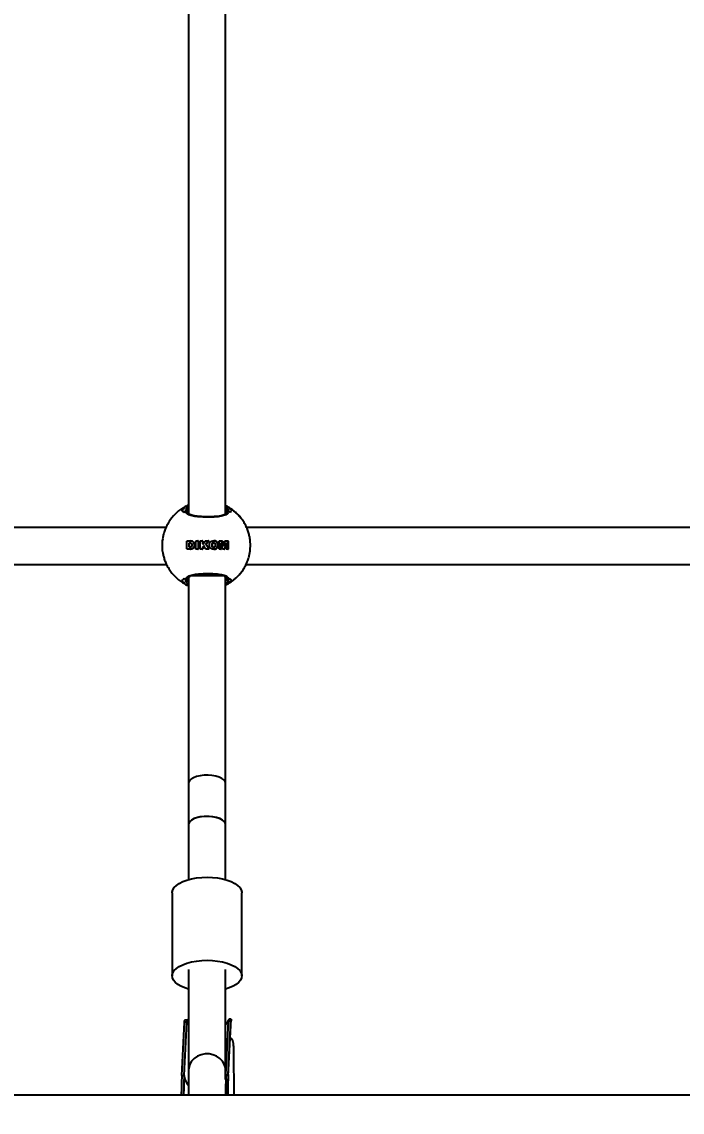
# Model space of a CAD drawing. Header units: millimetres. Extents: x -3362 to 2982, y -2844 to 2289.
# Drawn here: x 548.9 to 833, y -505.2 to -35.7 of the extents above; entities that cross this region are included whole.
import ezdxf

# ---------------------------------------------------------------- set-up
doc = ezdxf.new("R2010")
doc.units = ezdxf.units.MM
doc.layers.add('DIKOM_ОБЪЕКТ', color=7, linetype='Continuous')
doc.layers.add('DIKOM_РАЗМЕР_ЗОНА', color=7, linetype='Continuous')
doc.styles.add('style1', font='arial.ttf', dxfattribs={"width": 0.8})
doc.dimstyles.new('1-50', dxfattribs={"dimtxt": 300, "dimasz": 200, "dimexe": 100, "dimexo": 0, "dimgap": 100, "dimtad": 1, "dimdec": 0, "dimtxsty": 'style1', "dimcen": 0, "dimclrd": 7, "dimclre": 7, "dimadec": 1, "dimazin": 2, "dimtfac": 1, "dimtdec": 0, "dimtmove": 0, "dimatfit": 3, "dimfxl": 0, "dimlwd": 25, "dimlwe": 18, "dimarcsym": 0})

# ---------------------------------------------------------------- blocks, each defined once
blk = doc.blocks.new('*D0')
at = {"layer": 'Defpoints', "color": 0, "transparency": 16777216}
for p in [(-2617.78, -272.68), (2982.22, -272.68), (2982.22, -2743.66)]:
    blk.add_point(p, dxfattribs=at)
at = {"layer": 'DIKOM_РАЗМЕР_ЗОНА', "color": 7, "lineweight": 18, "transparency": 16777216}
for p, q in [((-2617.78, -272.68), (-2617.78, -2843.66)), ((2982.22, -272.68), (2982.22, -2843.66))]:
    blk.add_line(p, q, dxfattribs=at)
at = {"layer": 'DIKOM_РАЗМЕР_ЗОНА', "color": 7, "lineweight": 25, "transparency": 16777216}
blk.add_line((-2417.78, -2743.66), (2782.22, -2743.66), dxfattribs=at)
at = {"layer": 'DIKOM_РАЗМЕР_ЗОНА', "color": 7, "transparency": 16777216}
for points in [[(-2417.78, -2710.33), (-2417.78, -2777), (-2617.78, -2743.66)], [(2782.22, -2710.33), (2782.22, -2777), (2982.22, -2743.66)]]:
    blk.add_solid(points, dxfattribs=at)
at = {"layer": 'DIKOM_РАЗМЕР_ЗОНА', "color": 0, "transparency": 16777216, "insert": (182.22, -2490.49), "char_height": 300, "attachment_point": 5, "style": 'style1'}
blk.add_mtext('5600', dxfattribs=at)

msp = doc.modelspace()

# ---------------------------------------------------------------- linework, layer by layer
at = {"layer": 'DIKOM_ОБЪЕКТ'}
for p, q in [((620.59, 25.18), (620.59, -247.46)), ((636.59, -247.65), (636.59, 25.37)), ((620.13, -246.81), (620.12, -246.61)), ((637.09, -246.94), (637.06, -246.86)), ((637.57, -245.7), (637.85, -246.47)), ((610.93, -253.4), (345.59, -253.4)), ((612.11, -251.38), (612.03, -251.64)), ((612.38, -250.75), (612.2, -251.04)), ((612.27, -250.89), (612.22, -251.05)), ((910.93, -253.4), (645.59, -253.4)), ((619.85, -259.38), (619.95, -259.28)), ((619.85, -262.55), (619.85, -259.43)), ((619.86, -262.6), (619.85, -262.55)), ((620.07, -262.74), (619.94, -262.69)), ((619.95, -259.28), (620.06, -259.24)), ((620.06, -259.24), (620.15, -259.23)), ((620.15, -262.75), (620.07, -262.74)), ((620.15, -259.23), (621.49, -259.23)), ((621.5, -262.75), (620.15, -262.75)), ((620.96, -260.23), (620.96, -261.75)), ((620.96, -261.75), (620.96, -260.23)), ((620.96, -260.23), (620.96, -260.23)), ((620.96, -261.75), (620.96, -261.75)), ((621.19, -261.95), (621.19, -261.95)), ((621.2, -260.03), (621.2, -260.03)), ((621.21, -260.03), (621.39, -260.03)), ((621.59, -261.92), (621.21, -261.95)), ((621.22, -260.03), (621.22, -260.03)), ((621.22, -261.95), (621.22, -261.95)), ((621.49, -259.23), (622.2, -259.33)), ((622.2, -259.33), (621.49, -259.23)), ((621.63, -262.75), (621.5, -262.75)), ((621.51, -262.75), (621.63, -262.75)), ((622.16, -262.65), (621.63, -262.75)), ((621.63, -262.75), (622.15, -262.65)), ((621.63, -262.75), (621.63, -262.75)), ((621.8, -260.19), (621.89, -260.29)), ((622.15, -262.65), (622.16, -262.65)), ((622.2, -259.33), (622.35, -259.39)), ((622.35, -259.39), (622.2, -259.33)), ((622.2, -259.33), (622.2, -259.33)), ((622.35, -259.39), (622.87, -259.86)), ((622.86, -259.86), (622.35, -259.39)), ((622.35, -259.39), (622.35, -259.39)), ((623.06, -260.3), (622.86, -259.86)), ((622.86, -259.86), (622.87, -259.86)), ((622.87, -259.86), (623.06, -260.3)), ((623.01, -261.85), (623.14, -261.27)), ((623.01, -261.85), (623.02, -261.85)), ((623.14, -261.27), (623.02, -261.85)), ((623.06, -260.3), (623.14, -261.27)), ((623.14, -261.27), (623.06, -260.3)), ((623.06, -260.3), (623.06, -260.3)), ((623.14, -261.27), (623.14, -261.27)), ((623.77, -262.55), (623.77, -259.43)), ((623.97, -259.23), (624.67, -259.23)), ((624.67, -262.75), (623.97, -262.75)), ((624.87, -259.43), (624.87, -262.55)), ((624.87, -262.55), (624.87, -259.43)), ((624.87, -259.43), (624.87, -259.43)), ((624.87, -262.55), (624.87, -262.55)), ((625.67, -262.55), (625.67, -259.43)), ((625.87, -259.23), (626.56, -259.23)), ((626.56, -262.75), (625.87, -262.75)), ((626.76, -259.43), (626.76, -260.36)), ((626.76, -260.36), (626.76, -259.43)), ((626.76, -259.43), (626.76, -259.43)), ((626.76, -260.36), (626.76, -260.36)), ((626.76, -262.09), (626.76, -262.55)), ((626.76, -262.55), (626.76, -262.09)), ((626.76, -262.09), (626.76, -262.09)), ((626.76, -262.55), (626.76, -262.55)), ((626.83, -260.44), (626.84, -260.44)), ((626.9, -260.41), (627.78, -259.38)), ((627.19, -261.45), (626.9, -261.75)), ((626.9, -261.75), (627.19, -261.45)), ((626.9, -261.75), (626.9, -261.75)), ((627.19, -261.45), (627.19, -261.45)), ((627.29, -261.41), (627.29, -261.41)), ((627.98, -262.57), (627.42, -261.48)), ((628.11, -259.23), (629.15, -259.23)), ((628.17, -260.73), (628.17, -260.73)), ((628.2, -260.41), (629.21, -259.37)), ((628.2, -260.41), (628.21, -260.41)), ((629.21, -259.37), (628.21, -260.41)), ((629.21, -262.75), (628.27, -262.75)), ((629.21, -259.37), (629.21, -259.37)), ((629.3, -262.58), (629.3, -262.58)), ((630.74, -260.64), (630.74, -261.36)), ((630.74, -260.64), (630.74, -260.64)), ((630.74, -261.36), (630.74, -260.64)), ((630.74, -261.36), (630.86, -261.7)), ((630.74, -261.36), (630.74, -261.36)), ((630.87, -261.7), (630.74, -261.36)), ((630.86, -261.7), (630.87, -261.7)), ((630.91, -260.23), (630.91, -260.23)), ((631.18, -260.04), (631.18, -260.04)), ((631.42, -262), (631.43, -262)), ((631.44, -259.99), (631.44, -259.99)), ((632.12, -259.26), (631.45, -259.21)), ((631.46, -262.81), (632.13, -262.73)), ((632.15, -261.36), (632.03, -261.71)), ((632.12, -259.26), (632.12, -259.26)), ((632.13, -262.73), (632.13, -262.73)), ((632.16, -260.72), (632.15, -261.36)), ((633.13, -261.77), (633.14, -261.77)), ((633.16, -260.29), (633.16, -260.29)), ((633.82, -262.55), (633.82, -259.43)), ((634.02, -259.23), (635.03, -259.23)), ((634.5, -262.75), (634.02, -262.75)), ((634.69, -262.55), (634.69, -260.27)), ((634.69, -260.27), (634.7, -260.27)), ((634.69, -262.55), (634.7, -262.55)), ((634.7, -260.27), (634.7, -262.55)), ((634.72, -260.25), (634.72, -260.25)), ((635.32, -262.56), (634.75, -260.26)), ((635.72, -261.18), (635.27, -259.42)), ((635.28, -259.42), (635.73, -261.18)), ((635.97, -262.75), (635.57, -262.75)), ((635.72, -261.18), (635.73, -261.18)), ((635.77, -261.22), (635.77, -261.22)), ((635.82, -261.18), (636.26, -259.42)), ((636.79, -260.26), (636.21, -262.56)), ((636.21, -262.56), (636.79, -260.26)), ((636.21, -262.56), (636.21, -262.56)), ((636.51, -259.23), (637.51, -259.23)), ((636.79, -260.26), (636.79, -260.26)), ((636.82, -260.25), (636.81, -260.25)), ((636.84, -262.55), (636.84, -260.27)), ((637.51, -262.75), (637.03, -262.75)), ((637.7, -262.55), (637.7, -259.43)), ((637.7, -259.43), (637.71, -259.43)), ((637.7, -262.55), (637.71, -262.55)), ((637.71, -259.43), (637.71, -262.55)), ((345.34, -269.4), (611.15, -269.4)), ((612.03, -270.64), (612.11, -270.9)), ((612.22, -271.24), (612.27, -271.39)), ((645.34, -269.4), (911.15, -269.4)), ((619.65, -276.92), (619.37, -275.82)), ((620.17, -275.6), (620.19, -275.69)), ((620.59, -274.82), (620.59, -363.63)), ((635.79, -274.19), (621.71, -274.19)), ((636.59, -363.63), (636.59, -274.63)), ((637.06, -275.43), (637.09, -275.35)), ((637.85, -275.82), (637.53, -276.64)), ((638.5, -276.86), (638.5, -277.14)), ((638.42, -277.15), (637.91, -277.22)), ((620.59, -363.63), (620.59, -381.4)), ((636.59, -381.4), (636.59, -363.63)), ((620.59, -381.4), (620.59, -405.05)), ((636.59, -405.05), (636.59, -381.4)), ((613.59, -410.72), (613.59, -446.5)), ((643.59, -446.5), (643.59, -410.72)), ((620.59, -443.75), (620.59, -487.2)), ((636.59, -487.2), (636.59, -443.75)), ((617.77, -489.38), (618.92, -466.38)), ((618.77, -489.36), (619.92, -466.36)), ((619.92, -466.36), (618.92, -466.38)), ((620.09, -465.47), (619.09, -465.49)), ((636.74, -489.03), (637.9, -466.03)), ((637.74, -489.71), (638.97, -465.17)), ((637.74, -489.01), (638.9, -466.01)), ((638.9, -466.01), (637.9, -466.03)), ((638.97, -465.12), (637.96, -465.14)), ((640.34, -497.9), (640.11, -478.9)), ((620.59, -487.2), (620.59, -497.9)), ((636.59, -491.11), (636.59, -487.2)), ((617.77, -489.38), (618.77, -489.36)), ((636.74, -489.03), (637.74, -489.01)), ((637.74, -489.01), (637.74, -489.7)), ((1228.22, -497.9), (236.22, -497.9))]:
    msp.add_line(p, q, dxfattribs=at)
at = {"layer": 'DIKOM_ОБЪЕКТ', "flags": 128}
for points in [[(636.59, -363.63), (636.41, -362.86), (635.85, -362.13), (634.96, -361.47), (633.77, -360.9), (632.34, -360.47), (630.73, -360.18), (629.03, -360.06), (627.3, -360.1), (625.63, -360.31), (624.1, -360.67), (622.78, -361.17), (621.74, -361.79), (621.01, -362.49), (620.64, -363.24), (620.59, -363.63)], [(636.59, -381.4), (636.41, -380.63), (635.85, -379.9), (634.96, -379.24), (633.77, -378.67), (632.34, -378.24), (630.73, -377.95), (629.03, -377.83), (627.3, -377.87), (625.63, -378.08), (624.1, -378.44), (622.78, -378.94), (621.74, -379.56), (621.01, -380.26), (620.64, -381.01), (620.59, -381.4)], [(636.59, -381.4), (636.49, -380.82), (636.02, -380.08), (635.21, -379.39), (634.09, -378.8), (632.72, -378.34), (631.15, -378.01), (629.46, -377.84), (627.73, -377.84), (626.04, -378.01), (624.47, -378.34), (623.09, -378.8), (621.97, -379.39), (621.16, -380.08), (620.7, -380.82), (620.59, -381.4)], [(613.59, -410.72), (613.6, -410.46), (613.87, -409.44), (614.48, -408.45), (615.41, -407.51), (616.66, -406.65), (618.19, -405.89), (619.96, -405.23), (621.94, -404.71), (624.07, -404.32), (626.3, -404.09), (628.59, -404.01)], [(628.59, -404.01), (630.88, -404.09), (633.12, -404.32), (635.25, -404.71), (637.22, -405.23), (638.99, -405.89), (640.52, -406.65), (641.77, -407.51), (642.71, -408.45), (643.32, -409.44), (643.58, -410.46), (643.59, -410.72)], [(620.59, -452.17), (619.05, -451.67), (617.39, -450.96), (616, -450.14), (614.9, -449.24), (614.13, -448.27), (613.69, -447.27), (613.6, -446.24), (613.87, -445.22), (614.48, -444.23), (615.41, -443.29), (616.66, -442.43), (618.19, -441.66), (619.96, -441.01), (621.94, -440.49), (624.07, -440.1), (626.3, -439.87), (628.59, -439.79)], [(628.59, -439.79), (630.88, -439.87), (633.12, -440.1), (635.25, -440.49), (637.22, -441.01), (638.99, -441.66), (640.52, -442.43), (641.77, -443.29), (642.71, -444.23), (643.32, -445.22), (643.58, -446.24), (643.49, -447.27), (643.06, -448.27), (642.28, -449.24), (641.18, -450.14), (639.79, -450.96), (638.14, -451.67), (636.59, -452.17)], [(636.59, -487.2), (636.49, -486.04), (636.02, -484.55), (635.21, -483.18), (634.09, -482), (632.72, -481.07), (631.15, -480.42), (629.46, -480.08), (627.73, -480.08), (626.04, -480.42), (624.47, -481.07), (623.09, -482), (621.97, -483.18), (621.16, -484.55), (620.7, -486.04), (620.59, -487.2)], [(637.74, -489.7), (637.63, -490.64), (637.57, -490.94)]]:
    msp.add_lwpolyline(points, dxfattribs=at)
at = {"layer": 'DIKOM_ОБЪЕКТ'}
for centre, radius, start, end in [((628.27, -261.14), 19, 122.6667, 147.369), ((628.43, -261.15), 18.69, 120.5907, 125.6208), ((628.6, -261.11), 17.31, 122.2256, 125.0571), ((628.54, -261.23), 17.45, 54.9583, 57.7679), ((628.4, -261.15), 18.69, 54.3792, 59.4093), ((628.25, -261.14), 18.99, 32.6301, 57.3343), ((628.26, -261.16), 18.99, 212.6268, 237.3375), ((628.25, -261.16), 18.99, 302.6616, 327.3741), ((628.42, -261.16), 18.66, 234.3677, 239.4069), ((628.71, -261.02), 17.5, 234.9447, 237.746), ((628.43, -260.9), 17.64, 302.2606, 305.0399), ((628.41, -261.16), 18.66, 300.5931, 305.6323), ((854.52, -500.38), 237.01, 177.3405, 179.4017), ((855.96, -500.37), 237.45, 177.3413, 179.4031), ((625.66, -488.92), 6.91, 183.6267, 222.7883), ((876.37, -500.13), 239.88, 177.3467, 179.4665), ((877.4, -500.12), 239.91, 177.3457, 179.4696)]:
    msp.add_arc(centre, radius, start, end, dxfattribs=at)
for points, knots in [([(620.59, -243.8), (620.25, -243.94), (619.31, -244.32), (618.47, -244.87), (617.93, -245.22)], [0, 0, 0, 0, 0.368038, 1, 1, 1, 1]), ([(638.43, -245.12), (638.32, -245.04), (637.75, -244.64), (637.11, -244.34), (636.59, -244.1)], [0, 0, 0, 0, 0.191133, 1, 1, 1, 1]), ([(617.55, -245.96), (617.73, -246.04), (618.11, -246.2), (618.47, -246.69), (618.66, -246.94)], [0, 0, 0, 0, 0.496573, 1, 1, 1, 1]), ([(618.66, -246.94), (618.48, -246.7), (618.11, -246.21), (617.74, -246.04), (617.55, -245.96)], [0, 0, 0, 0, 0.496486, 1, 1, 1, 1]), ([(619.37, -246.47), (619.36, -246.43), (619.3, -246.06), (619.51, -245.66), (619.7, -245.31)], [0, 0, 0, 0, 0.112865, 1, 1, 1, 1]), ([(620.1, -246.78), (620.1, -246.77), (620.09, -246.7), (620.01, -246.58), (619.87, -246.45), (619.7, -246.39), (619.53, -246.39), (619.43, -246.43), (619.38, -246.46), (619.37, -246.47)], [0, 0, 0, 0, 0.031895, 0.241173, 0.44477, 0.634187, 0.810276, 0.979984, 1, 1, 1, 1]), ([(619.37, -246.47), (619.42, -246.44), (619.51, -246.4), (619.68, -246.39), (619.83, -246.43), (619.97, -246.53), (620.07, -246.67), (620.12, -246.81), (620.13, -246.91), (620.13, -246.94)], [0, 0, 0, 0, 0.145327, 0.290829, 0.434708, 0.582188, 0.738629, 0.906203, 1, 1, 1, 1]), ([(637.85, -246.47), (637.75, -246.84), (637.55, -247.61), (635.91, -248.39), (633.71, -248.79), (631.18, -248.97), (628.43, -249.02), (625.36, -248.92), (622.66, -248.6), (620.64, -247.99), (619.62, -247.23), (619.43, -246.67), (619.37, -246.47)], [0, 0, 0, 0, 0.111435, 0.229361, 0.339014, 0.410113, 0.516711, 0.623258, 0.729393, 0.834801, 0.941416, 1, 1, 1, 1]), ([(619.7, -245.31), (619.72, -245.22), (619.79, -244.9), (620.26, -244.59), (620.59, -244.37)], [0, 0, 0, 0, 0.283658, 1, 1, 1, 1]), ([(620.59, -245.38), (620.56, -245.41), (620.09, -245.81), (620.12, -246.24), (620.14, -246.63)], [0, 0, 0, 0, 0.071274, 1, 1, 1, 1]), ([(628.76, -248.86), (628.69, -248.86), (628.08, -248.87), (626.91, -248.83), (625.33, -248.74), (623.87, -248.58), (622.6, -248.35), (621.57, -248.05), (620.8, -247.68), (620.33, -247.26), (620.13, -246.99), (620.13, -246.83), (620.13, -246.8)], [0, 0, 0, 0, 0.014273, 0.137226, 0.259484, 0.380705, 0.501421, 0.620167, 0.738567, 0.856338, 0.978309, 1, 1, 1, 1]), ([(637.06, -246.97), (637.06, -247.03), (637.05, -247.21), (636.85, -247.49), (636.36, -247.86), (635.58, -248.2), (634.52, -248.47), (633.24, -248.66), (631.79, -248.79), (630.27, -248.86), (629.24, -248.86), (628.76, -248.86)], [0, 0, 0, 0, 0.050539, 0.174306, 0.287661, 0.408262, 0.528487, 0.647399, 0.769779, 0.89136, 1, 1, 1, 1]), ([(636.59, -244.59), (636.95, -244.85), (637.45, -245.22), (637.55, -245.59), (637.57, -245.7)], [0, 0, 0, 0, 0.711248, 1, 1, 1, 1]), ([(637.06, -246.86), (637.07, -246.51), (637.07, -246.11), (636.64, -245.71), (636.59, -245.66)], [0, 0, 0, 0, 0.884618, 1, 1, 1, 1]), ([(637.85, -246.47), (637.8, -246.44), (637.71, -246.4), (637.54, -246.39), (637.39, -246.43), (637.25, -246.53), (637.15, -246.67), (637.1, -246.81), (637.09, -246.91), (637.09, -246.94)], [0, 0, 0, 0, 0.145333, 0.290732, 0.434723, 0.58221, 0.738591, 0.906208, 1, 1, 1, 1]), ([(637.09, -246.94), (637.1, -246.88), (637.11, -246.75), (637.21, -246.58), (637.35, -246.45), (637.52, -246.39), (637.69, -246.39), (637.79, -246.43), (637.84, -246.46), (637.85, -246.47)], [0, 0, 0, 0, 0.177705, 0.35548, 0.528346, 0.689354, 0.838826, 0.98309, 1, 1, 1, 1]), ([(647.27, -261.14), (647.24, -260.32), (647.19, -259.15), (646.92, -257.44), (646.58, -255.99), (646.02, -254.29), (645.25, -252.56), (644.26, -250.82), (643.05, -249.14), (641.61, -247.57), (640.07, -246.19), (638.95, -245.45), (638.43, -245.12)], [0, 0, 0, 0, 0.129772, 0.183155, 0.271804, 0.364324, 0.464037, 0.568651, 0.677257, 0.789171, 0.9039, 1, 1, 1, 1]), ([(638.56, -246.94), (638.68, -246.7), (638.92, -246.21), (639.16, -246.04), (639.28, -245.96)], [0, 0, 0, 0, 0.496486, 1, 1, 1, 1]), ([(639.28, -245.96), (639.16, -246.04), (638.92, -246.2), (638.68, -246.69), (638.56, -246.94)], [0, 0, 0, 0, 0.496574, 1, 1, 1, 1]), ([(612.2, -251.04), (611.97, -251.4), (611.34, -252.37), (610.59, -254.04), (609.98, -255.84), (609.63, -257.24), (609.52, -258), (609.48, -258.25)], [0, 0, 0, 0, 0.164455, 0.445198, 0.703343, 0.900364, 1, 1, 1, 1]), ([(609.53, -258.26), (609.46, -258.58), (609.27, -259.48), (609.24, -261.46), (609.29, -263.24), (609.51, -264.17), (609.53, -264.27)], [0, 0, 0, 0, 0.172981, 0.481735, 0.944296, 1, 1, 1, 1]), ([(619.85, -259.43), (619.85, -259.42), (619.85, -259.4), (619.85, -259.39), (619.85, -259.38)], [0, 0, 0, 0, 0.536755, 1, 1, 1, 1]), ([(619.94, -262.69), (619.92, -262.68), (619.89, -262.66), (619.87, -262.62), (619.86, -262.6)], [0, 0, 0, 0, 0.554964, 1, 1, 1, 1]), ([(621.21, -260.03), (621.17, -260.03), (621.1, -260.03), (621.03, -260.09), (620.98, -260.16), (620.96, -260.2), (620.96, -260.23)], [0, 0, 0, 0, 0.323979, 0.603558, 0.807662, 1, 1, 1, 1]), ([(620.96, -260.23), (620.97, -260.2), (620.98, -260.16), (621.02, -260.1), (621.08, -260.05), (621.15, -260.03), (621.19, -260.03), (621.21, -260.03)], [0, 0, 0, 0, 0.193614, 0.386654, 0.591668, 0.825361, 1, 1, 1, 1]), ([(620.96, -261.75), (620.96, -261.78), (620.97, -261.82), (621.01, -261.88), (621.07, -261.92), (621.13, -261.95), (621.17, -261.95), (621.19, -261.95)], [0, 0, 0, 0, 0.19519, 0.389646, 0.596416, 0.832141, 1, 1, 1, 1]), ([(621.21, -261.95), (621.18, -261.95), (621.11, -261.95), (621.03, -261.9), (620.98, -261.84), (620.97, -261.79), (620.96, -261.76), (620.96, -261.75)], [0, 0, 0, 0, 0.309813, 0.579242, 0.779679, 0.961313, 1, 1, 1, 1]), ([(621.39, -260.03), (621.49, -260.05), (621.64, -260.08), (621.76, -260.16), (621.8, -260.19)], [0, 0, 0, 0, 0.709371, 1, 1, 1, 1]), ([(621.88, -261.74), (621.83, -261.79), (621.74, -261.87), (621.63, -261.91), (621.59, -261.92)], [0, 0, 0, 0, 0.617321, 1, 1, 1, 1]), ([(621.99, -261.5), (621.97, -261.56), (621.95, -261.65), (621.9, -261.72), (621.88, -261.74)], [0, 0, 0, 0, 0.688716, 1, 1, 1, 1]), ([(621.89, -260.29), (621.93, -260.36), (621.98, -260.45), (622, -260.55), (622, -260.57)], [0, 0, 0, 0, 0.785657, 1, 1, 1, 1]), ([(622, -260.57), (622.02, -260.83), (622.05, -261.15), (622, -261.45), (621.99, -261.5)], [0, 0, 0, 0, 0.827824, 1, 1, 1, 1]), ([(622.15, -262.65), (622.33, -262.57), (622.68, -262.39), (622.9, -262.03), (623.01, -261.85)], [0, 0, 0, 0, 0.489812, 1, 1, 1, 1]), ([(623.02, -261.85), (622.92, -262.01), (622.73, -262.32), (622.39, -262.55), (622.2, -262.64), (622.16, -262.65)], [0, 0, 0, 0, 0.445367, 0.88927, 1, 1, 1, 1]), ([(623.77, -259.43), (623.77, -259.41), (623.78, -259.36), (623.81, -259.31), (623.86, -259.26), (623.92, -259.24), (623.96, -259.23), (623.97, -259.23)], [0, 0, 0, 0, 0.210461, 0.421628, 0.633248, 0.85381, 1, 1, 1, 1]), ([(623.97, -262.75), (623.95, -262.75), (623.9, -262.75), (623.84, -262.71), (623.8, -262.66), (623.77, -262.6), (623.77, -262.57), (623.77, -262.55)], [0, 0, 0, 0, 0.22036, 0.441142, 0.651361, 0.848374, 1, 1, 1, 1]), ([(624.87, -259.43), (624.86, -259.41), (624.86, -259.36), (624.82, -259.3), (624.76, -259.25), (624.71, -259.23), (624.67, -259.23), (624.66, -259.23)], [0, 0, 0, 0, 0.21943, 0.43842, 0.666476, 0.904239, 1, 1, 1, 1]), ([(624.67, -259.23), (624.69, -259.23), (624.74, -259.24), (624.81, -259.28), (624.85, -259.34), (624.87, -259.4), (624.87, -259.42), (624.87, -259.43)], [0, 0, 0, 0, 0.240793, 0.481656, 0.722246, 0.954152, 1, 1, 1, 1]), ([(624.87, -262.55), (624.87, -262.57), (624.86, -262.62), (624.83, -262.68), (624.78, -262.72), (624.72, -262.75), (624.69, -262.75), (624.67, -262.75)], [0, 0, 0, 0, 0.206359, 0.412619, 0.625904, 0.84894, 1, 1, 1, 1]), ([(624.67, -262.75), (624.69, -262.75), (624.74, -262.74), (624.8, -262.71), (624.85, -262.65), (624.87, -262.6), (624.87, -262.56), (624.87, -262.55)], [0, 0, 0, 0, 0.228649, 0.45775, 0.685615, 0.904688, 1, 1, 1, 1]), ([(625.67, -259.43), (625.67, -259.41), (625.67, -259.36), (625.71, -259.3), (625.75, -259.26), (625.81, -259.23), (625.85, -259.23), (625.87, -259.23)], [0, 0, 0, 0, 0.207835, 0.416091, 0.622787, 0.831155, 1, 1, 1, 1]), ([(625.87, -262.75), (625.85, -262.75), (625.8, -262.75), (625.74, -262.72), (625.7, -262.67), (625.67, -262.61), (625.67, -262.57), (625.67, -262.55)], [0, 0, 0, 0, 0.208287, 0.417005, 0.621663, 0.821112, 1, 1, 1, 1]), ([(626.56, -259.23), (626.58, -259.23), (626.63, -259.24), (626.69, -259.28), (626.74, -259.33), (626.76, -259.39), (626.76, -259.42), (626.76, -259.43)], [0, 0, 0, 0, 0.228674, 0.457925, 0.688363, 0.917222, 1, 1, 1, 1]), ([(626.76, -259.43), (626.76, -259.41), (626.75, -259.36), (626.71, -259.3), (626.65, -259.25), (626.6, -259.23), (626.57, -259.23), (626.56, -259.23)], [0, 0, 0, 0, 0.22407, 0.448712, 0.675924, 0.906642, 1, 1, 1, 1]), ([(626.76, -262.55), (626.76, -262.57), (626.76, -262.62), (626.72, -262.68), (626.67, -262.72), (626.62, -262.75), (626.58, -262.75), (626.56, -262.75)], [0, 0, 0, 0, 0.209051, 0.418114, 0.630745, 0.845549, 1, 1, 1, 1]), ([(626.56, -262.75), (626.58, -262.75), (626.63, -262.74), (626.69, -262.71), (626.73, -262.66), (626.76, -262.6), (626.76, -262.57), (626.76, -262.55)], [0, 0, 0, 0, 0.214929, 0.429869, 0.64602, 0.86075, 1, 1, 1, 1]), ([(626.76, -260.36), (626.77, -260.37), (626.77, -260.38), (626.78, -260.41), (626.79, -260.42), (626.82, -260.44), (626.84, -260.44), (626.87, -260.43), (626.88, -260.42), (626.89, -260.41), (626.9, -260.41)], [0, 0, 0, 0, 0.130848, 0.262546, 0.394379, 0.528279, 0.66322, 0.797984, 0.931295, 1, 1, 1, 1]), ([(626.83, -260.44), (626.83, -260.44), (626.82, -260.44), (626.8, -260.43), (626.78, -260.42), (626.77, -260.4), (626.76, -260.38), (626.76, -260.36), (626.76, -260.36)], [0, 0, 0, 0, 0.053692, 0.262795, 0.474658, 0.683332, 0.89139, 1, 1, 1, 1]), ([(626.9, -261.75), (626.87, -261.79), (626.8, -261.87), (626.77, -261.99), (626.76, -262.07), (626.76, -262.09)], [0, 0, 0, 0, 0.404718, 0.809578, 1, 1, 1, 1]), ([(626.76, -262.09), (626.76, -262.04), (626.77, -261.94), (626.83, -261.82), (626.88, -261.77), (626.9, -261.75)], [0, 0, 0, 0, 0.401055, 0.801704, 1, 1, 1, 1]), ([(627.42, -261.48), (627.41, -261.47), (627.39, -261.44), (627.35, -261.42), (627.3, -261.4), (627.25, -261.41), (627.22, -261.43), (627.2, -261.44), (627.19, -261.45)], [0, 0, 0, 0, 0.180368, 0.360086, 0.541067, 0.723621, 0.906806, 1, 1, 1, 1]), ([(627.19, -261.45), (627.2, -261.44), (627.23, -261.42), (627.26, -261.41), (627.29, -261.41), (627.29, -261.41)], [0, 0, 0, 0, 0.431018, 0.863031, 1, 1, 1, 1]), ([(627.78, -259.38), (627.82, -259.35), (627.9, -259.28), (628.02, -259.24), (628.09, -259.23), (628.11, -259.23)], [0, 0, 0, 0, 0.427634, 0.855278, 1, 1, 1, 1]), ([(628.27, -262.75), (628.23, -262.74), (628.15, -262.73), (628.05, -262.67), (628, -262.61), (627.98, -262.57)], [0, 0, 0, 0, 0.330864, 0.661563, 1, 1, 1, 1]), ([(628.17, -260.73), (628.16, -260.7), (628.13, -260.64), (628.13, -260.55), (628.16, -260.47), (628.19, -260.43), (628.2, -260.41)], [0, 0, 0, 0, 0.27406, 0.54903, 0.822454, 1, 1, 1, 1]), ([(628.21, -260.41), (628.19, -260.44), (628.15, -260.49), (628.13, -260.58), (628.14, -260.66), (628.16, -260.71), (628.17, -260.73)], [0, 0, 0, 0, 0.273537, 0.546535, 0.820534, 1, 1, 1, 1]), ([(628.17, -260.73), (628.36, -261.03), (628.74, -261.65), (629.12, -262.27), (629.3, -262.58)], [0, 0, 0, 0, 0.498613, 1, 1, 1, 1]), ([(629.3, -262.58), (629.11, -262.27), (628.74, -261.65), (628.36, -261.04), (628.17, -260.73)], [0, 0, 0, 0, 0.498562, 1, 1, 1, 1]), ([(629.15, -259.23), (629.16, -259.23), (629.18, -259.23), (629.21, -259.25), (629.22, -259.27), (629.23, -259.3), (629.24, -259.33), (629.23, -259.35), (629.22, -259.37), (629.21, -259.37)], [0, 0, 0, 0, 0.147064, 0.293854, 0.442065, 0.590502, 0.739466, 0.889416, 1, 1, 1, 1]), ([(629.21, -259.37), (629.21, -259.37), (629.23, -259.35), (629.23, -259.32), (629.23, -259.29), (629.22, -259.26), (629.19, -259.24), (629.17, -259.23), (629.15, -259.23), (629.15, -259.23)], [0, 0, 0, 0, 0.149578, 0.298658, 0.448547, 0.598607, 0.748704, 0.896791, 1, 1, 1, 1]), ([(629.2, -262.75), (629.22, -262.75), (629.24, -262.74), (629.28, -262.72), (629.3, -262.69), (629.31, -262.65), (629.31, -262.61), (629.3, -262.59), (629.3, -262.58)], [0, 0, 0, 0, 0.171525, 0.343286, 0.515017, 0.687685, 0.86052, 1, 1, 1, 1]), ([(629.3, -262.58), (629.31, -262.59), (629.32, -262.62), (629.32, -262.66), (629.3, -262.7), (629.27, -262.73), (629.24, -262.74), (629.22, -262.75), (629.21, -262.75)], [0, 0, 0, 0, 0.173976, 0.347936, 0.521514, 0.695585, 0.867569, 1, 1, 1, 1]), ([(629.72, -261.66), (629.68, -261.31), (629.62, -260.85), (629.7, -260.41), (629.72, -260.31)], [0, 0, 0, 0, 0.77637, 1, 1, 1, 1]), ([(629.72, -260.31), (629.78, -260.15), (629.91, -259.83), (630.26, -259.47), (630.54, -259.35), (630.68, -259.29)], [0, 0, 0, 0, 0.356993, 0.695135, 1, 1, 1, 1]), ([(630.58, -262.66), (630.44, -262.59), (630.16, -262.46), (629.86, -262.1), (629.77, -261.8), (629.72, -261.66)], [0, 0, 0, 0, 0.336997, 0.674196, 1, 1, 1, 1]), ([(632.13, -262.73), (631.89, -262.77), (631.37, -262.88), (630.85, -262.73), (630.58, -262.66)], [0, 0, 0, 0, 0.468637, 1, 1, 1, 1]), ([(630.68, -259.29), (630.99, -259.23), (631.48, -259.13), (631.95, -259.22), (632.12, -259.26)], [0, 0, 0, 0, 0.646386, 1, 1, 1, 1]), ([(630.91, -260.23), (630.86, -260.31), (630.78, -260.44), (630.75, -260.59), (630.74, -260.64)], [0, 0, 0, 0, 0.667251, 1, 1, 1, 1]), ([(630.74, -260.64), (630.77, -260.54), (630.8, -260.39), (630.89, -260.27), (630.91, -260.23)], [0, 0, 0, 0, 0.667243, 1, 1, 1, 1]), ([(630.86, -261.7), (630.91, -261.76), (631.01, -261.88), (631.21, -261.99), (631.36, -262), (631.42, -262)], [0, 0, 0, 0, 0.346736, 0.693533, 1, 1, 1, 1]), ([(631.49, -262), (631.41, -262), (631.26, -262), (631.04, -261.9), (630.92, -261.78), (630.87, -261.71), (630.87, -261.7)], [0, 0, 0, 0, 0.320691, 0.641371, 0.961021, 1, 1, 1, 1]), ([(631.18, -260.04), (631.11, -260.07), (631.01, -260.12), (630.93, -260.2), (630.91, -260.23)], [0, 0, 0, 0, 0.69885, 1, 1, 1, 1]), ([(630.91, -260.23), (630.97, -260.17), (631.05, -260.09), (631.15, -260.05), (631.18, -260.04)], [0, 0, 0, 0, 0.699009, 1, 1, 1, 1]), ([(631.44, -260), (631.41, -260), (631.32, -259.99), (631.24, -260.02), (631.18, -260.04)], [0, 0, 0, 0, 0.329204, 1, 1, 1, 1]), ([(631.18, -260.04), (631.26, -260.01), (631.4, -259.97), (631.54, -260), (631.6, -260.01)], [0, 0, 0, 0, 0.581681, 1, 1, 1, 1]), ([(632.03, -261.71), (631.98, -261.77), (631.89, -261.88), (631.69, -261.98), (631.55, -261.99), (631.49, -262)], [0, 0, 0, 0, 0.348213, 0.696285, 1, 1, 1, 1]), ([(631.6, -260.01), (631.69, -260.04), (631.83, -260.09), (631.94, -260.19), (631.98, -260.22)], [0, 0, 0, 0, 0.662626, 1, 1, 1, 1]), ([(631.98, -260.22), (632.03, -260.31), (632.13, -260.46), (632.15, -260.64), (632.16, -260.72)], [0, 0, 0, 0, 0.548961, 1, 1, 1, 1]), ([(632.12, -259.26), (632.28, -259.32), (632.6, -259.45), (632.97, -259.82), (633.1, -260.14), (633.16, -260.29)], [0, 0, 0, 0, 0.338092, 0.676278, 1, 1, 1, 1]), ([(633.16, -260.29), (633.1, -260.13), (632.97, -259.82), (632.59, -259.45), (632.28, -259.32), (632.12, -259.26)], [0, 0, 0, 0, 0.33055, 0.660934, 1, 1, 1, 1]), ([(633.14, -261.77), (633.06, -261.93), (632.89, -262.26), (632.51, -262.57), (632.24, -262.68), (632.13, -262.73)], [0, 0, 0, 0, 0.378728, 0.757067, 1, 1, 1, 1]), ([(632.13, -262.73), (632.3, -262.65), (632.63, -262.5), (632.97, -262.13), (633.09, -261.87), (633.13, -261.77)], [0, 0, 0, 0, 0.385549, 0.771307, 1, 1, 1, 1]), ([(633.13, -261.77), (633.19, -261.41), (633.27, -260.91), (633.18, -260.43), (633.16, -260.29)], [0, 0, 0, 0, 0.724717, 1, 1, 1, 1]), ([(633.16, -260.29), (633.21, -260.65), (633.27, -261.15), (633.17, -261.63), (633.14, -261.77)], [0, 0, 0, 0, 0.724306, 1, 1, 1, 1]), ([(633.82, -259.43), (633.82, -259.41), (633.82, -259.37), (633.85, -259.31), (633.89, -259.26), (633.95, -259.23), (633.99, -259.23), (634.02, -259.23)], [0, 0, 0, 0, 0.190553, 0.38166, 0.580571, 0.790904, 1, 1, 1, 1]), ([(634.02, -262.75), (633.99, -262.75), (633.95, -262.74), (633.89, -262.71), (633.84, -262.65), (633.82, -262.6), (633.82, -262.56), (633.82, -262.55)], [0, 0, 0, 0, 0.228624, 0.457038, 0.683426, 0.90056, 1, 1, 1, 1]), ([(634.49, -262.75), (634.52, -262.75), (634.56, -262.75), (634.62, -262.72), (634.66, -262.67), (634.69, -262.61), (634.69, -262.57), (634.69, -262.55)], [0, 0, 0, 0, 0.217307, 0.434577, 0.640652, 0.831769, 1, 1, 1, 1]), ([(634.7, -262.55), (634.69, -262.57), (634.69, -262.61), (634.67, -262.67), (634.63, -262.71), (634.58, -262.74), (634.53, -262.75), (634.5, -262.75), (634.5, -262.75)], [0, 0, 0, 0, 0.181546, 0.363657, 0.545534, 0.735303, 0.937666, 1, 1, 1, 1]), ([(634.69, -260.27), (634.69, -260.27), (634.7, -260.26), (634.7, -260.25), (634.71, -260.25), (634.71, -260.25), (634.72, -260.25), (634.72, -260.25)], [0, 0, 0, 0, 0.227203, 0.45511, 0.696227, 0.951858, 1, 1, 1, 1]), ([(634.75, -260.26), (634.74, -260.26), (634.74, -260.25), (634.73, -260.25), (634.73, -260.25), (634.72, -260.25), (634.71, -260.25), (634.7, -260.26), (634.7, -260.26), (634.7, -260.27), (634.7, -260.27)], [0, 0, 0, 0, 0.124333, 0.248729, 0.379368, 0.519294, 0.664927, 0.811711, 0.950435, 1, 1, 1, 1]), ([(635.03, -259.23), (635.06, -259.23), (635.12, -259.24), (635.2, -259.29), (635.26, -259.36), (635.27, -259.41), (635.28, -259.42)], [0, 0, 0, 0, 0.284858, 0.570831, 0.836708, 1, 1, 1, 1]), ([(635.57, -262.75), (635.54, -262.75), (635.48, -262.74), (635.4, -262.69), (635.34, -262.62), (635.33, -262.57), (635.32, -262.56)], [0, 0, 0, 0, 0.283978, 0.568068, 0.844541, 1, 1, 1, 1]), ([(635.77, -261.22), (635.77, -261.22), (635.76, -261.22), (635.75, -261.21), (635.73, -261.2), (635.72, -261.19), (635.72, -261.18), (635.72, -261.18)], [0, 0, 0, 0, 0.019396, 0.319582, 0.619011, 0.894941, 1, 1, 1, 1]), ([(635.73, -261.18), (635.73, -261.18), (635.73, -261.2), (635.74, -261.21), (635.76, -261.22), (635.78, -261.22), (635.79, -261.21), (635.81, -261.2), (635.82, -261.19), (635.82, -261.18), (635.82, -261.18)], [0, 0, 0, 0, 0.119619, 0.240748, 0.369887, 0.510789, 0.660661, 0.810117, 0.947487, 1, 1, 1, 1]), ([(635.96, -262.75), (635.99, -262.75), (636.05, -262.74), (636.13, -262.69), (636.19, -262.63), (636.2, -262.58), (636.21, -262.56)], [0, 0, 0, 0, 0.282063, 0.564729, 0.82252, 1, 1, 1, 1]), ([(636.21, -262.56), (636.2, -262.58), (636.19, -262.63), (636.14, -262.69), (636.07, -262.73), (636.01, -262.75), (635.98, -262.75), (635.97, -262.75)], [0, 0, 0, 0, 0.216284, 0.433029, 0.659945, 0.912361, 1, 1, 1, 1]), ([(636.26, -259.42), (636.28, -259.39), (636.31, -259.33), (636.38, -259.27), (636.45, -259.24), (636.5, -259.23), (636.51, -259.23)], [0, 0, 0, 0, 0.289933, 0.578724, 0.898335, 1, 1, 1, 1]), ([(636.84, -260.27), (636.84, -260.27), (636.84, -260.26), (636.83, -260.25), (636.83, -260.25), (636.82, -260.25), (636.81, -260.25), (636.8, -260.25), (636.79, -260.26), (636.79, -260.26), (636.79, -260.26)], [0, 0, 0, 0, 0.113587, 0.227417, 0.348006, 0.484663, 0.639084, 0.803982, 0.963985, 1, 1, 1, 1]), ([(636.79, -260.26), (636.79, -260.26), (636.79, -260.25), (636.8, -260.25), (636.81, -260.25), (636.81, -260.25), (636.81, -260.25)], [0, 0, 0, 0, 0.296582, 0.591226, 0.922386, 1, 1, 1, 1]), ([(637.03, -262.75), (637, -262.74), (636.95, -262.73), (636.88, -262.68), (636.85, -262.61), (636.84, -262.57), (636.84, -262.55)], [0, 0, 0, 0, 0.321095, 0.609599, 0.826952, 1, 1, 1, 1]), ([(637.7, -259.43), (637.7, -259.41), (637.69, -259.37), (637.66, -259.32), (637.62, -259.27), (637.57, -259.24), (637.53, -259.23), (637.5, -259.23)], [0, 0, 0, 0, 0.180248, 0.359659, 0.544886, 0.754279, 1, 1, 1, 1]), ([(637.51, -259.23), (637.54, -259.24), (637.59, -259.24), (637.65, -259.29), (637.69, -259.35), (637.7, -259.4), (637.7, -259.43), (637.71, -259.43)], [0, 0, 0, 0, 0.322398, 0.547313, 0.773787, 0.968933, 1, 1, 1, 1]), ([(637.71, -262.55), (637.7, -262.57), (637.7, -262.61), (637.68, -262.66), (637.64, -262.7), (637.59, -262.74), (637.54, -262.75), (637.52, -262.75), (637.51, -262.75)], [0, 0, 0, 0, 0.169594, 0.338136, 0.511746, 0.706705, 0.934149, 1, 1, 1, 1]), ([(637.51, -262.75), (637.53, -262.75), (637.58, -262.74), (637.65, -262.7), (637.69, -262.64), (637.7, -262.59), (637.7, -262.56), (637.7, -262.55)], [0, 0, 0, 0, 0.300924, 0.521253, 0.742627, 0.930856, 1, 1, 1, 1]), ([(638.43, -277.16), (638.6, -277.07), (639.43, -276.58), (640.77, -275.49), (642.42, -273.89), (643.84, -272.11), (645.02, -270.2), (645.92, -268.26), (646.54, -266.45), (646.92, -264.83), (647.2, -263.11), (647.24, -261.89), (647.27, -261.14)], [0, 0, 0, 0, 0.030467, 0.151116, 0.271216, 0.390417, 0.508027, 0.622286, 0.727325, 0.807502, 0.883349, 1, 1, 1, 1]), ([(609.52, -264.28), (609.53, -264.39), (609.64, -265.06), (609.94, -266.3), (610.5, -268), (611.23, -269.68), (611.87, -270.74), (612.18, -271.26)], [0, 0, 0, 0, 0.046712, 0.271655, 0.506421, 0.759429, 1, 1, 1, 1]), ([(612.18, -271.26), (612.21, -271.31), (612.58, -271.97), (613.18, -272.78), (613.81, -273.46), (613.97, -273.64)], [0, 0, 0, 0, 0.062729, 0.758379, 1, 1, 1, 1]), ([(618.66, -275.35), (618.48, -275.59), (618.11, -276.08), (617.74, -276.25), (617.55, -276.33)], [0, 0, 0, 0, 0.496486, 1, 1, 1, 1]), ([(618.66, -275.35), (618.48, -275.59), (618.11, -276.08), (617.74, -276.25), (617.55, -276.33)], [0, 0, 0, 0, 0.496486, 1, 1, 1, 1]), ([(619.37, -275.82), (619.38, -275.76), (619.49, -275.28), (620.21, -274.49), (622.27, -273.76), (624.71, -273.43), (627.37, -273.29), (630.15, -273.27), (633.1, -273.42), (635.54, -273.8), (637.2, -274.48), (637.8, -275.23), (637.84, -275.71), (637.85, -275.82)], [0, 0, 0, 0, 0.016182, 0.139896, 0.255655, 0.364057, 0.435116, 0.541736, 0.648232, 0.754187, 0.859594, 0.967104, 1, 1, 1, 1]), ([(619.37, -275.82), (619.42, -275.84), (619.51, -275.89), (619.68, -275.9), (619.83, -275.85), (619.97, -275.76), (620.07, -275.62), (620.12, -275.47), (620.13, -275.38), (620.13, -275.35)], [0, 0, 0, 0, 0.145306, 0.290774, 0.434572, 0.582031, 0.738449, 0.905998, 1, 1, 1, 1]), ([(620.13, -275.35), (620.12, -275.41), (620.11, -275.54), (620.01, -275.71), (619.87, -275.84), (619.7, -275.9), (619.53, -275.89), (619.43, -275.85), (619.38, -275.82), (619.37, -275.82)], [0, 0, 0, 0, 0.17767, 0.3556, 0.528516, 0.689388, 0.838944, 0.983, 1, 1, 1, 1]), ([(620.59, -277.95), (620.21, -277.68), (619.73, -277.34), (619.67, -276.99), (619.65, -276.92)], [0, 0, 0, 0, 0.795857, 1, 1, 1, 1]), ([(620.11, -275.63), (620.1, -275.61), (620.09, -275.55), (620.12, -275.5), (620.14, -275.48)], [0, 0, 0, 0, 0.451669, 1, 1, 1, 1]), ([(620.19, -275.69), (620.15, -276.03), (620.11, -276.42), (620.53, -276.82), (620.59, -276.87)], [0, 0, 0, 0, 0.854474, 1, 1, 1, 1]), ([(620.2, -275.32), (620.23, -275.25), (620.29, -275.05), (620.68, -274.7), (621.35, -274.33), (622.31, -274.01), (623.51, -273.76), (624.92, -273.58), (626.47, -273.48), (627.57, -273.43), (628.14, -273.43), (628.16, -273.43)], [0, 0, 0, 0, 0.077583, 0.206862, 0.330325, 0.461852, 0.594336, 0.726335, 0.861281, 0.995181, 1, 1, 1, 1]), ([(628.16, -273.43), (628.69, -273.43), (629.78, -273.42), (631.37, -273.47), (632.88, -273.58), (634.22, -273.76), (635.34, -274.01), (636.19, -274.34), (636.76, -274.7), (637.03, -275.09), (637.13, -275.29), (637.09, -275.45), (637.09, -275.45)], [0, 0, 0, 0, 0.108838, 0.222114, 0.334391, 0.445412, 0.555647, 0.663691, 0.771983, 0.880323, 0.998512, 1, 1, 1, 1]), ([(636.59, -276.65), (636.62, -276.62), (637.08, -276.22), (637.07, -275.81), (637.06, -275.43)], [0, 0, 0, 0, 0.065531, 1, 1, 1, 1]), ([(637.53, -276.64), (637.51, -276.75), (637.42, -277.1), (636.92, -277.45), (636.59, -277.67)], [0, 0, 0, 0, 0.340196, 1, 1, 1, 1]), ([(637.09, -275.35), (637.1, -275.41), (637.11, -275.54), (637.21, -275.71), (637.35, -275.84), (637.52, -275.9), (637.69, -275.89), (637.79, -275.85), (637.84, -275.82), (637.85, -275.82)], [0, 0, 0, 0, 0.177684, 0.355629, 0.528475, 0.689463, 0.838922, 0.983092, 1, 1, 1, 1]), ([(637.85, -275.82), (637.8, -275.84), (637.71, -275.89), (637.54, -275.9), (637.39, -275.85), (637.25, -275.76), (637.15, -275.62), (637.1, -275.47), (637.09, -275.38), (637.09, -275.35)], [0, 0, 0, 0, 0.145312, 0.290678, 0.434587, 0.582053, 0.738411, 0.906004, 1, 1, 1, 1]), ([(639.28, -276.33), (639.16, -276.25), (638.92, -276.08), (638.68, -275.59), (638.56, -275.35)], [0, 0, 0, 0, 0.496567, 1, 1, 1, 1]), ([(639.28, -276.33), (639.16, -276.25), (638.92, -276.08), (638.68, -275.59), (638.56, -275.35)], [0, 0, 0, 0, 0.496567, 1, 1, 1, 1]), ([(617.89, -277.04), (618.07, -277.16), (618.86, -277.72), (619.77, -278.21), (620.54, -278.5), (620.59, -278.52)], [0, 0, 0, 0, 0.204654, 0.944017, 1, 1, 1, 1]), ([(636.59, -278.2), (636.71, -278.15), (637.36, -277.88), (637.95, -277.48), (638.43, -277.16)], [0, 0, 0, 0, 0.18076, 1, 1, 1, 1]), ([(618.92, -466.38), (618.94, -466.09), (618.96, -465.58), (619.05, -465.54), (619.09, -465.53)], [0, 0, 0, 0, 0.55409, 1, 1, 1, 1]), ([(620.59, -466.06), (620.53, -465.96), (620.27, -465.61), (620.1, -465.41), (619.97, -465.53), (619.94, -466.08), (619.92, -466.36)], [0, 0, 0, 0, 0.100123, 0.386824, 0.676687, 1, 1, 1, 1]), ([(637.97, -465.15), (637.93, -465.24), (637.87, -465.42), (637.46, -466.29), (636.93, -467.02), (636.66, -467.41)], [0, 0, 0, 0, 0.337806, 0.658899, 1, 1, 1, 1]), ([(637.9, -466.03), (637.92, -465.74), (637.95, -465.27), (637.96, -465.24), (637.96, -465.22)], [0, 0, 0, 0, 0.633389, 1, 1, 1, 1]), ([(638.97, -465.15), (638.96, -465.17), (638.95, -465.22), (638.92, -465.73), (638.9, -466.01)], [0, 0, 0, 0, 0.456554, 1, 1, 1, 1]), ([(640.11, -478.9), (640.11, -478.34), (640.09, -477.21), (639.99, -475.62), (639.73, -474.36), (639.24, -473.58), (638.76, -473.39), (638.54, -473.31)], [0, 0, 0, 0, 0.211742, 0.423578, 0.63307, 0.83405, 1, 1, 1, 1]), ([(637.38, -497.9), (637.39, -497.19), (637.41, -495.52), (637.48, -493.14), (637.54, -491.68), (637.57, -490.93)], [0, 0, 0, 0, 0.265786, 0.62056, 1, 1, 1, 1])]:
    msp.add_open_spline(points, degree=3, knots=knots, dxfattribs=at)

# ---------------------------------------------------------------- dimensions: what is measured, and where the dimension line sits
at = {"layer": 'DIKOM_РАЗМЕР_ЗОНА'}
dim = msp.add_linear_dim(base=(2982.22, -2743.66), p1=(-2617.78, -272.68), p2=(2982.22, -272.68), dimstyle='1-50', dxfattribs=at)
dim.commit()
dim.dimension.update_dxf_attribs({"geometry": '*D0', "text_midpoint": (182.22, -2743.66), "dimtype": 160})

doc.saveas('drawing.dxf')
